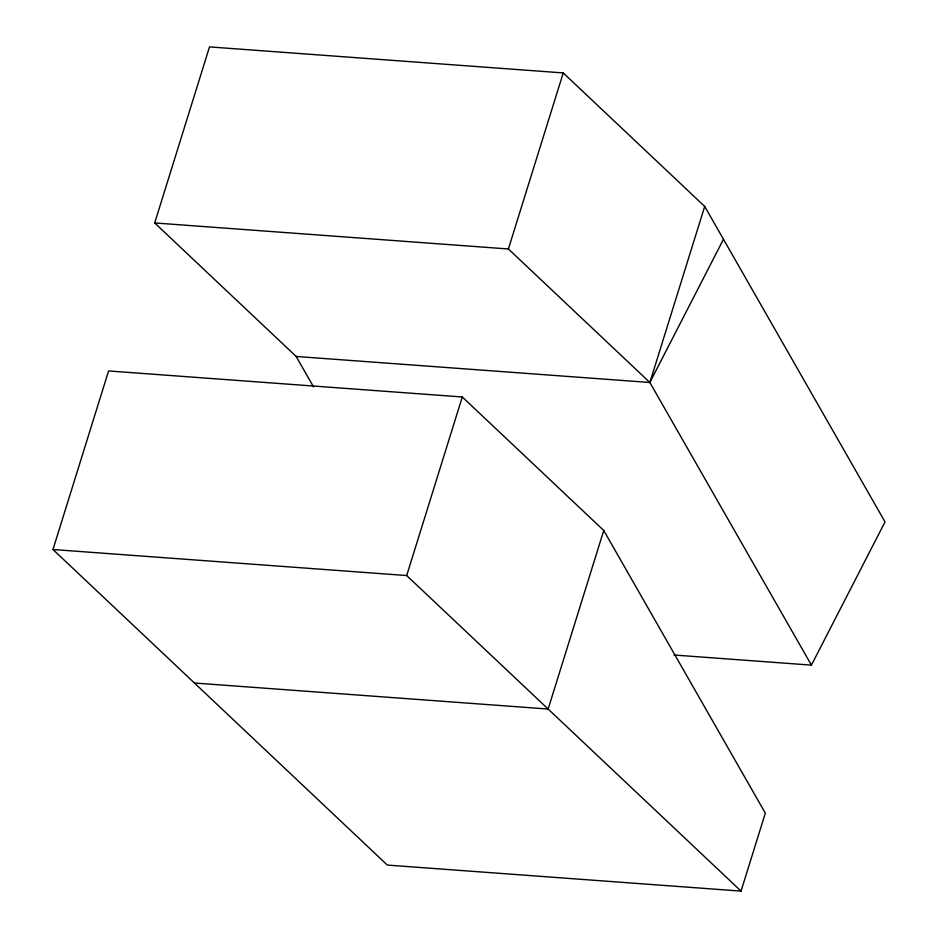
<?xml version="1.0" encoding="UTF-8"?>
<svg xmlns="http://www.w3.org/2000/svg" width="938" height="938" viewBox="0 0 938 938"><rect width="100%" height="100%" fill="white"/><g stroke="black" fill="none" stroke-linecap="round" stroke-linejoin="round"><path stroke-width="1.41" d="M52.974 549.516L108.585 370.956L462.293 396.985L603.755 530.486L765.326 813.14L741.043 891.1L387.335 865.071L52.974 549.516L406.682 575.545L741.043 891.1M313.538 386.866L296.15 356.452L154.688 222.951L209.514 46.9L563.234 72.93L704.696 206.43L885.026 521.915L811.429 665.124L674.035 655.017M406.682 575.545L462.293 396.985M811.429 665.124L649.858 382.481L508.396 248.98L563.234 72.93M603.755 530.486L548.144 709.046L194.424 683.016M296.15 356.452L649.858 382.481L704.696 206.43M649.858 382.481L723.468 239.272M154.688 222.951L508.396 248.98"/></g></svg>
